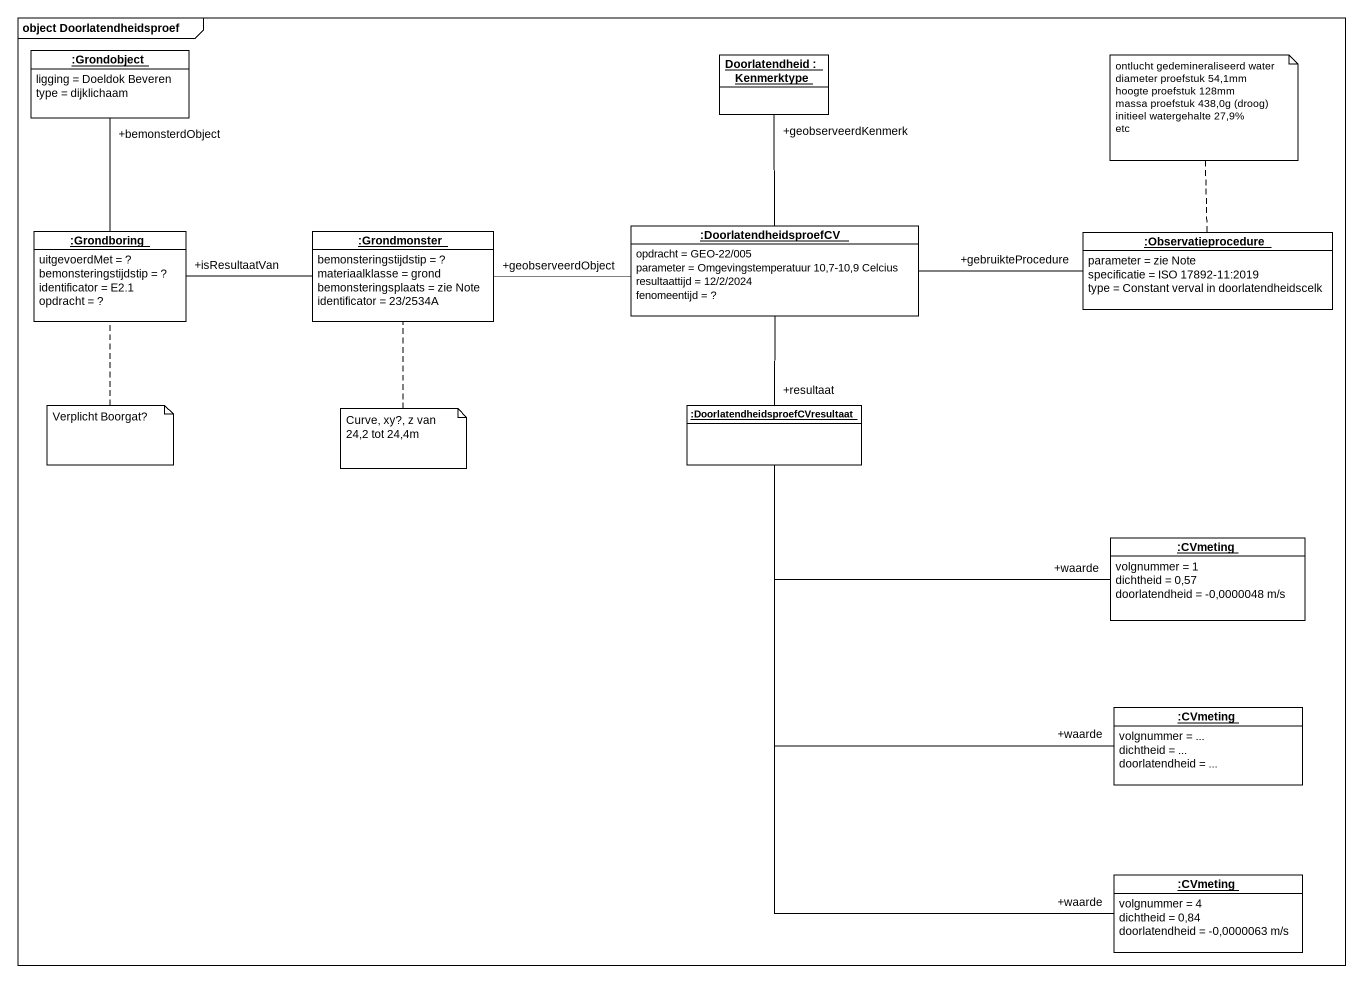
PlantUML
@startuml
mainframe object Doorlatendheidsproef
hide circle
hide empty members
object ":Grondobject" as Grondobject {
  ligging = Doeldok Beveren
  type = dijklichaam
}
object "Doorlatendheid : Kenmerktype" as Doorlatendheid
object ":DoorlatendheidsproefCV" as DoorlatendheidsproefCV {
  opdracht = GEO-22/005
  parameter = Omgevingstemperatuur 10,7-10,9 Celcius
  resultaattijd = 12/2/2024
  fenomeentijd = ?
}
object ":Grondboring" as Grondboring {
  uitgevoerdMet = ?
  bemonsteringstijdstip = ?
  identificator = E2.1
  opdracht = ?
}
object ":Grondmonster" as Grondmonster {
  bemonsteringstijdstip = ?
  materiaalklasse = grond
  bemonsteringsplaats = zie Note
  identificator = 23/2534A
}
object ":Observatieprocedure" as Observatieprocedure {
  parameter = zie Note
  specificatie = ISO 17892-11:2019
  type = Constant verval in doorlatendheidscelk
}
object ":DoorlatendheidsproefCVresultaat" as DoorlatendheidsproefCVresult
object ":CVmeting" as CVmeting {
  volgnummer = 1
  dichtheid = 0,57
  doorlatendheid = -0,0000048 m/s
}
object ":CVmeting" as CVmeting_2 {
  volgnummer = ...
  dichtheid = ...
  doorlatendheid = ...
}
object ":CVmeting" as CVmeting_3 {
  volgnummer = 4
  dichtheid = 0,84
  doorlatendheid = -0,0000063 m/s
}
DoorlatendheidsproefCV -up- "+geobserveerdKenmerk" Doorlatendheid
DoorlatendheidsproefCV -left- "+geobserveerdObject" Grondmonster
DoorlatendheidsproefCV -right- "+gebruikteProcedure" Observatieprocedure
DoorlatendheidsproefCV -- "+resultaat" DoorlatendheidsproefCVresult
Grondboring -up- "+bemonsterdObject" Grondobject
Grondmonster -left- "+isResultaatVan" Grondboring
DoorlatendheidsproefCVresult -right- "+waarde" CVmeting
DoorlatendheidsproefCVresult -- "+waarde" CVmeting_2
DoorlatendheidsproefCVresult -- "+waarde" CVmeting_3
note top of Observatieprocedure
  ontlucht gedemineraliseerd water
  diameter proefstuk 54,1mm
  hoogte proefstuk 128mm
  massa proefstuk 438,0g (droog)
  initieel watergehalte 27,9%
  etc
end note
note bottom of Grondboring : Verplicht Boorgat?
note bottom of Grondmonster : Curve, xy?, z van 24,2 tot 24,4m
@enduml
